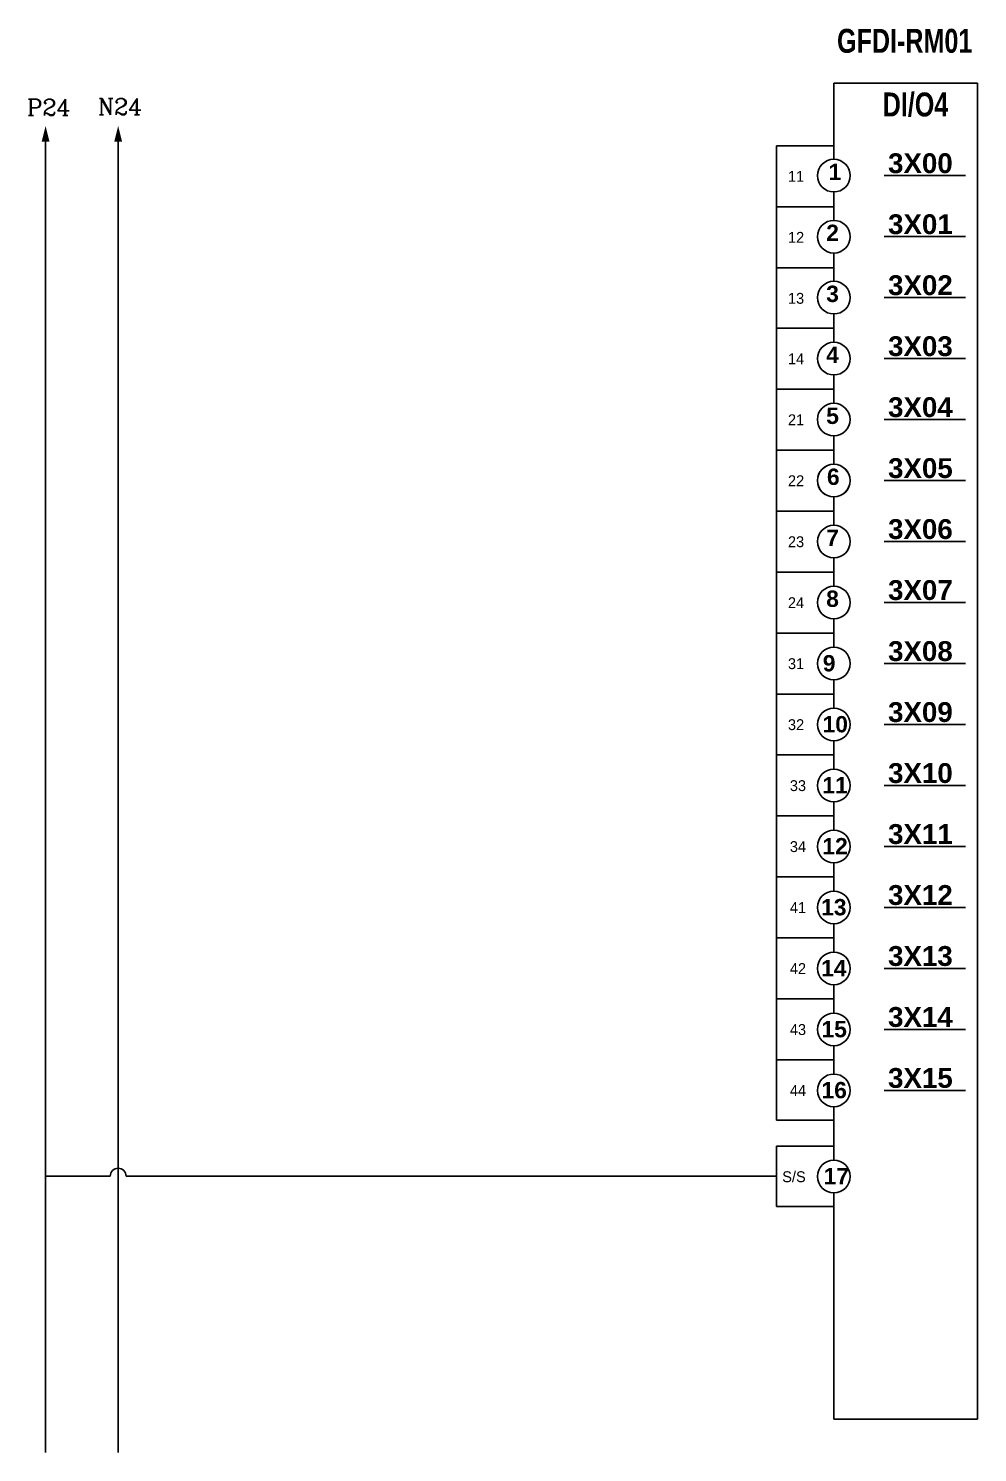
# Model space of a CAD drawing. Header units: millimetres. Extents: x -684 to 5961, y -1281 to 2539.
# Drawn here: x 2390.8 to 2477.9, y -363.2 to -232.4 of the extents above; entities that cross this region are included whole.
import ezdxf

# ---------------------------------------------------------------- set-up
doc = ezdxf.new("R2010")
doc.units = ezdxf.units.MM
doc.header["$LTSCALE"] = 5
doc.header["$MEASUREMENT"] = 0
doc.layers.get('0').update_dxf_attribs({"linetype": 'CONTINUOUS'})
doc.styles.add('DAYUS', font='romanc.shx', dxfattribs={"height": 25, "bigfont": 'dayus.shx'})
doc.styles.add('ST', font='c2.shx', dxfattribs={"height": 375, "bigfont": 'china.shx'})
doc.styles.get("Standard").update_dxf_attribs({"font": 'arialbd.ttf', "height": 15})

msp = doc.modelspace()

# ---------------------------------------------------------------- linework, layer by layer
for p, q in [((2477.918, -237.459), (2464.73, -237.459)), ((2464.73, -237.459), (2464.73, -244.449)), ((2477.918, -336.361), (2477.918, -237.459)), ((2392.369, -363.211), (2392.369, -242.843)), ((2392.369, -363.211), (2392.369, -242.843)), ((2399.034, -285.153), (2399.034, -242.843)), ((2399.034, -285.153), (2399.034, -242.843)), ((2459.457, -243.203), (2464.73, -243.202)), ((2459.457, -332.692), (2459.457, -243.203)), ((2469.351, -245.949), (2476.827, -245.949)), ((2464.73, -247.449), (2464.73, -250.054)), ((2459.457, -248.803), (2464.73, -248.802)), ((2469.351, -251.549), (2476.827, -251.549)), ((2464.73, -253.054), (2464.73, -255.654)), ((2459.457, -254.403), (2464.73, -254.402)), ((2469.351, -257.149), (2476.827, -257.149)), ((2464.73, -258.654), (2464.73, -261.254)), ((2459.457, -259.954), (2464.73, -259.954)), ((2469.351, -262.749), (2476.827, -262.749)), ((2464.73, -264.254), (2464.73, -266.852)), ((2459.457, -265.554), (2464.73, -265.554)), ((2469.351, -268.349), (2476.827, -268.349)), ((2464.73, -269.851), (2464.73, -272.454)), ((2459.457, -271.154), (2464.73, -271.154)), ((2469.351, -273.949), (2476.827, -273.949)), ((2464.73, -275.451), (2464.73, -278.054)), ((2459.457, -276.754), (2464.73, -276.754)), ((2469.351, -279.549), (2476.827, -279.549)), ((2464.73, -281.054), (2464.73, -283.654)), ((2459.457, -282.354), (2464.73, -282.354)), ((2399.034, -354.161), (2399.034, -285.153)), ((2399.034, -363.211), (2399.034, -285.153)), ((2469.351, -285.149), (2476.827, -285.149)), ((2464.73, -286.654), (2464.73, -289.254)), ((2459.457, -287.954), (2464.73, -287.954)), ((2469.351, -290.754), (2476.827, -290.754)), ((2464.73, -292.254), (2464.73, -294.854)), ((2459.457, -293.554), (2464.73, -293.554)), ((2469.351, -296.354), (2476.827, -296.354)), ((2464.73, -297.854), (2464.73, -300.454)), ((2459.457, -299.154), (2464.73, -299.154)), ((2469.351, -301.954), (2476.827, -301.954)), ((2464.73, -303.454), (2464.73, -306.054)), ((2459.457, -304.754), (2464.73, -304.754)), ((2469.351, -307.554), (2476.827, -307.554)), ((2464.73, -309.054), (2464.73, -311.654)), ((2459.457, -310.354), (2464.73, -310.354)), ((2469.351, -313.154), (2476.827, -313.154)), ((2464.73, -314.654), (2464.73, -317.254)), ((2459.457, -315.954), (2464.73, -315.954)), ((2469.351, -318.754), (2476.827, -318.754)), ((2464.73, -320.254), (2464.73, -322.854)), ((2459.457, -321.554), (2464.73, -321.554)), ((2469.351, -324.354), (2476.827, -324.354)), ((2464.73, -325.854), (2464.73, -328.454)), ((2459.457, -327.154), (2464.73, -327.154)), ((2469.351, -329.954), (2476.827, -329.954)), ((2464.73, -331.454), (2464.73, -336.361)), ((2459.457, -332.692), (2464.73, -332.692)), ((2459.457, -335.07), (2464.73, -335.07)), ((2398.3, -337.832), (2392.368, -337.832)), ((2459.457, -337.832), (2399.766, -337.832)), ((2464.73, -339.361), (2464.73, -342.032)), ((2459.457, -340.607), (2464.73, -340.607)), ((2464.73, -355.688), (2464.73, -360.162)), ((2477.918, -360.162), (2477.918, -355.688)), ((2464.73, -360.162), (2477.918, -360.162))]:
    msp.add_line(p, q)
at = {"color": 0, "linetype": 'Continuous'}
for p, q in [((2459.457, -335.07), (2459.457, -340.607)), ((2477.918, -336.361), (2477.918, -355.688)), ((2464.73, -342.032), (2464.73, -355.688))]:
    msp.add_line(p, q, dxfattribs=at)
for centre in [(2464.73, -245.949), (2464.73, -251.554), (2464.73, -257.154), (2464.73, -262.754), (2464.719, -268.352), (2464.719, -273.952), (2464.73, -273.954), (2464.73, -279.554), (2464.73, -285.154), (2464.73, -290.754), (2464.73, -296.354), (2464.73, -301.954), (2464.73, -307.554), (2464.73, -313.154), (2464.73, -318.754), (2464.73, -324.354), (2464.73, -329.954), (2464.73, -337.861)]:
    msp.add_circle(centre, 1.5)
msp.add_arc((2399.032, -337.832), 0.733, 0, 180)
for points in [[(2392.005, -242.843), (2392.733, -242.843), (2392.369, -241.387)], [(2392.005, -242.843), (2392.733, -242.843), (2392.369, -241.387)], [(2398.67, -242.843), (2399.398, -242.843), (2399.034, -241.387)], [(2398.67, -242.843), (2399.398, -242.843), (2399.034, -241.387)]]:
    msp.add_solid(points)

# ---------------------------------------------------------------- texts
at = {"color": 2, "width": 0.75}
for s, p in [('GFDI-RM01', (2465.023, -234.667)), ('DI/O4', (2469.216, -240.513))]:
    msp.add_text(s, height=2.2, dxfattribs=at).set_placement(p)
for s, height, style, p in [('P24', 1.5, 'DAYUS', (2390.672, -240.439)), ('N24', 1.5, 'DAYUS', (2397.185, -240.37)), ('11', 1, 'ST', (2460.518, -246.517)), ('12', 1, 'ST', (2460.518, -252.117)), ('13', 1, 'ST', (2460.518, -257.717)), ('14', 1, 'ST', (2460.518, -263.268)), ('21', 1, 'ST', (2460.518, -268.868)), ('22', 1, 'ST', (2460.518, -274.468)), ('23', 1, 'ST', (2460.518, -280.068)), ('24', 1, 'ST', (2460.518, -285.668)), ('31', 1, 'ST', (2460.518, -291.268)), ('32', 1, 'ST', (2460.518, -296.868)), ('33', 1, 'ST', (2460.692, -302.468)), ('34', 1, 'ST', (2460.692, -308.068)), ('41', 1, 'ST', (2460.692, -313.668)), ('42', 1, 'ST', (2460.692, -319.268)), ('43', 1, 'ST', (2460.692, -324.868)), ('44', 1, 'ST', (2460.692, -330.468)), ('S/S', 1, 'ST', (2459.992, -338.383))]:
    msp.add_text(s, height=height, dxfattribs=dict(style=style)).set_placement(p)
for s, height, p in [('3X00', 1.82, (2469.707, -245.717)), ('1', 1.5, (2464.245, -246.353)), ('3X01', 1.82, (2469.707, -251.317)), ('2', 1.5, (2464.028, -251.953)), ('3', 1.5, (2464.028, -257.553)), ('3X02', 1.82, (2469.707, -256.917)), ('3X03', 1.82, (2469.707, -262.517)), ('4', 1.5, (2464.028, -263.153)), ('3X04', 1.82, (2469.707, -268.117)), ('5', 1.5, (2464.028, -268.753)), ('3X05', 1.82, (2469.707, -273.717)), ('6', 1.5, (2464.098, -274.353)), ('7', 1.5, (2464.028, -279.953)), ('3X06', 1.82, (2469.707, -279.317)), ('3X07', 1.82, (2469.707, -284.917)), ('8', 1.5, (2464.028, -285.553)), ('3X08', 1.82, (2469.707, -290.521)), ('9', 1.5, (2463.714, -291.479)), ('10', 1.5, (2463.694, -297.079)), ('3X09', 1.82, (2469.707, -296.121)), ('3X10', 1.82, (2469.707, -301.721)), ('11', 1.5, (2463.676, -302.679)), ('3X11', 1.82, (2469.707, -307.321)), ('12', 1.5, (2463.676, -308.279)), ('3X12', 1.82, (2469.707, -312.921)), ('13', 1.5, (2463.562, -313.879)), ('3X13', 1.82, (2469.707, -318.521)), ('14', 1.5, (2463.562, -319.479)), ('3X14', 1.82, (2469.707, -324.121)), ('15', 1.5, (2463.594, -325.079)), ('3X15', 1.82, (2469.707, -329.721)), ('16', 1.5, (2463.594, -330.679)), ('17', 1.5, (2463.797, -338.58))]:
    msp.add_text(s, height=height).set_placement(p)

doc.saveas('drawing.dxf')
